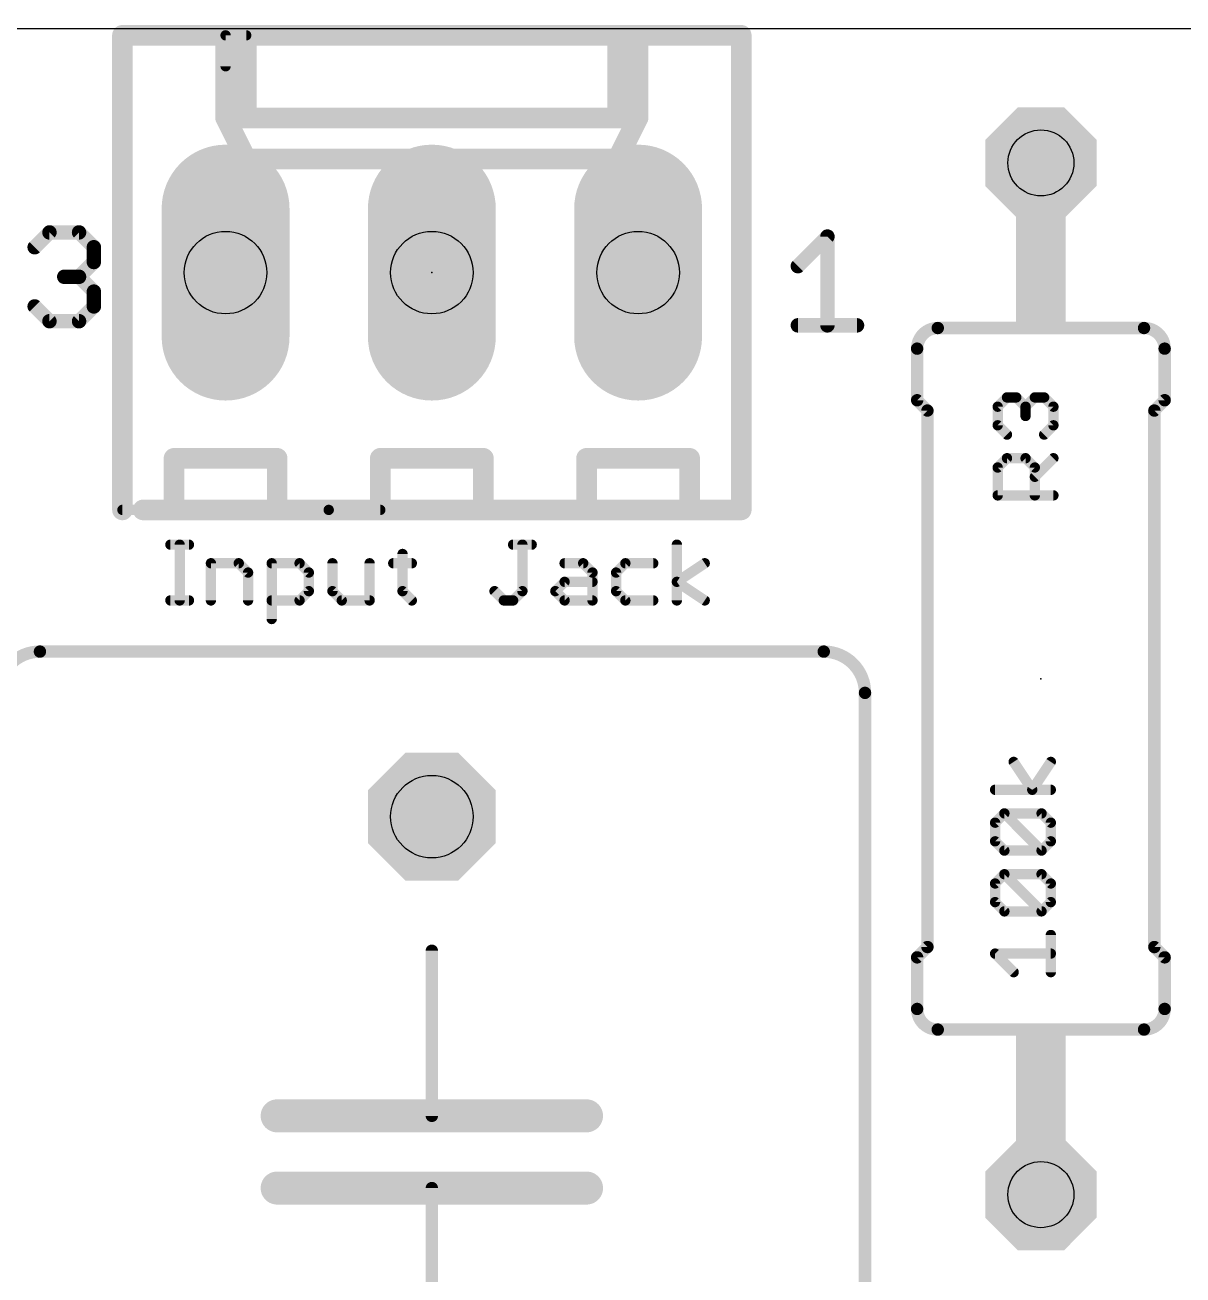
# Model space of a CAD drawing. Extents: x 0 to 135, y -25 to 72.
# Drawn here: x 32.99 to 47.25, y 30.66 to 46.05 of the extents above; entities that cross this region are included whole.
import ezdxf

# ---------------------------------------------------------------- set-up
doc = ezdxf.new("R2010")
doc.units = 0
for name, color, linetype in [('17', 82, 'CONTINUOUS'), ('20', 7, 'CONTINUOUS'), ('21', 253, 'CONTINUOUS'), ('23', 7, 'CONTINUOUS'), ('25', 253, 'CONTINUOUS'), ('27', 253, 'CONTINUOUS'), ('29', 253, 'CONTINUOUS'), ('44', 253, 'CONTINUOUS'), ('51', 253, 'CONTINUOUS')]:
    doc.layers.add(name, color=color, linetype=linetype)

# ---------------------------------------------------------------- blocks, each defined once
blk = doc.blocks.new('OCTAGONP')
at = {"const_width": 0.5}
blk.add_lwpolyline([(-0.25, -0.1036), (-0.25, 0.1036), (-0.1036, 0.25), (0.1036, 0.25), (0.25, 0.1036), (0.25, -0.1036), (0.1036, -0.25), (-0.1036, -0.25), (-0.25, -0.1036), (-0.25, 0.1036)], dxfattribs=at)
blk = doc.blocks.new('RECT')
blk.add_solid([(-0.5, -0.5), (0.5, -0.5), (-0.5, 0.5), (0.5, 0.5)])
blk = doc.blocks.new('LONGP100')
at = {"const_width": 1}
blk.add_lwpolyline([(-0.5, 0), (0.5, 0)], dxfattribs=at)
at = {"const_width": 0.5}
for points in [[(-0.5, 0.25, 1), (-0.5, -0.25)], [(0.5, -0.25, 1), (0.5, 0.25)]]:
    blk.add_lwpolyline(points, format="xyb", dxfattribs=at)

msp = doc.modelspace()

# ---------------------------------------------------------------- linework, layer by layer
at = {"layer": '20'}
msp.add_line((107.5, 46), (0, 46), dxfattribs=at)
at = {"layer": '21'}
for points, const_width in [([(34.19, 43), (34.19, 45.921)], 0.254), ([(34.19, 45.921), (35.46, 45.921)], 0.254), ([(35.46, 45.921), (36.73, 45.921)], 0.254), ([(35.46, 44.905), (35.46, 45.921)], 0.254), ([(35.714, 45.921), (35.714, 44.905)], 0.254), ([(41.81, 45.921), (36.73, 45.921)], 0.254), ([(40.286, 45.921), (40.286, 44.905)], 0.254), ([(40.54, 44.905), (40.54, 45.921)], 0.254), ([(41.81, 43), (41.81, 45.921)], 0.254), ([(35.46, 45.54), (35.46, 45.921)], 0.127), ([(35.714, 45.921), (35.46, 45.921)], 0.127), ([(35.46, 44.905), (35.714, 44.905)], 0.254), ([(35.46, 44.905), (35.714, 44.397)], 0.254), ([(35.714, 44.905), (40.286, 44.905)], 0.254), ([(40.286, 44.905), (40.54, 44.905)], 0.254), ([(40.286, 44.397), (40.54, 44.905)], 0.254), ([(35.714, 44.397), (40.286, 44.397)], 0.254), ([(33.109, 43.3125), (33.2912, 43.4947)], 0.1778), ([(33.2912, 43.4947), (33.6556, 43.4947)], 0.1778), ([(33.6556, 43.4947), (33.8378, 43.3125)], 0.1778), ([(33.8378, 43.3125), (33.8378, 43.1304)], 0.1778), ([(42.507, 43.0796), (42.8714, 43.4439)], 0.1778), ([(42.8714, 43.4439), (42.8714, 42.3508)], 0.1778), ([(33.8378, 43.1304), (33.6556, 42.9482)], 0.1778), ([(34.19, 43), (34.19, 40.079)], 0.254), ([(41.81, 43), (41.81, 40.079)], 0.254), ([(33.6556, 42.9482), (33.4734, 42.9482)], 0.1778), ([(33.6556, 42.9482), (33.8378, 42.766)], 0.1778), ([(33.8378, 42.766), (33.8378, 42.5838)], 0.1778), ([(33.2912, 42.4016), (33.109, 42.5838)], 0.1778), ([(33.8378, 42.5838), (33.6556, 42.4016)], 0.1778), ([(33.6556, 42.4016), (33.2912, 42.4016)], 0.1778), ([(42.507, 42.3508), (43.2358, 42.3508)], 0.1778), ([(44.23, 42.318), (46.77, 42.318)], 0.1524), ([(43.976, 42.064), (43.976, 41.429)], 0.1524), ([(47.024, 42.064), (47.024, 41.429)], 0.1524), ([(44.103, 41.302), (43.976, 41.429)], 0.1524), ([(46.897, 41.302), (47.024, 41.429)], 0.1524), ([(44.103, 34.698), (44.103, 41.302)], 0.1524), ([(46.897, 34.698), (46.897, 41.302)], 0.1524), ([(34.825, 40.079), (34.825, 40.714)], 0.254), ([(34.825, 40.714), (36.095, 40.714)], 0.254), ([(36.095, 40.714), (36.095, 40.079)], 0.254), ([(37.365, 40.079), (37.365, 40.714)], 0.254), ([(37.365, 40.714), (38.635, 40.714)], 0.254), ([(38.635, 40.714), (38.635, 40.079)], 0.254), ([(39.905, 40.079), (39.905, 40.714)], 0.254), ([(39.905, 40.714), (41.175, 40.714)], 0.254), ([(41.175, 40.714), (41.175, 40.079)], 0.254), ([(34.444, 40.079), (34.825, 40.079)], 0.254), ([(36.095, 40.079), (34.825, 40.079)], 0.254), ([(36.095, 40.079), (37.365, 40.079)], 0.254), ([(38.635, 40.079), (37.365, 40.079)], 0.254), ([(38.635, 40.079), (39.905, 40.079)], 0.254), ([(41.175, 40.079), (39.905, 40.079)], 0.254), ([(41.175, 40.079), (41.81, 40.079)], 0.254), ([(34.19, 40.079), (36.73, 40.079)], 0.127), ([(37.365, 40.079), (36.73, 40.079)], 0.127), ([(33.174, 38.335), (42.826, 38.335)], 0.1524), ([(43.334, 37.827), (43.334, 12.173)], 0.1524), ([(38, 34.652), (38, 32.62)], 0.1524), ([(44.103, 34.698), (43.976, 34.571)], 0.1524), ([(43.976, 33.936), (43.976, 34.571)], 0.1524), ([(46.897, 34.698), (47.024, 34.571)], 0.1524), ([(47.024, 33.936), (47.024, 34.571)], 0.1524), ([(44.23, 33.682), (46.77, 33.682)], 0.1524), ([(38, 32.62), (36.095, 32.62)], 0.4064), ([(39.905, 32.62), (38, 32.62)], 0.4064), ([(38, 31.731), (36.095, 31.731)], 0.4064), ([(39.905, 31.731), (38, 31.731)], 0.4064), ([(38, 31.731), (38, 15.348)], 0.1524)]:
    msp.add_lwpolyline(points, dxfattribs=dict(at, const_width=const_width))
for points, const_width in [([(34.2535, 45.921, 1), (34.1265, 45.921)], 0.127), ([(34.19, 45.9845, 1), (34.19, 45.8575)], 0.127), ([(35.46, 45.9845, 1), (35.46, 45.8575)], 0.127), ([(35.5235, 45.921, 1), (35.3965, 45.921)], 0.127), ([(35.46, 45.8575, 1), (35.46, 45.9845)], 0.127), ([(35.7775, 45.921, 1), (35.6505, 45.921)], 0.127), ([(36.73, 45.9845, 1), (36.73, 45.8575)], 0.127), ([(36.73, 45.8575, 1), (36.73, 45.9845)], 0.127), ([(40.3495, 45.921, 1), (40.2225, 45.921)], 0.127), ([(40.6035, 45.921, 1), (40.4765, 45.921)], 0.127), ([(41.8735, 45.921, 1), (41.7465, 45.921)], 0.127), ([(41.81, 45.8575, 1), (41.81, 45.9845)], 0.127), ([(35.4918, 45.921, 1), (35.4282, 45.921)], 0.0635), ([(35.46, 45.9528, 1), (35.46, 45.8892)], 0.0635), ([(35.714, 45.8892, 1), (35.714, 45.9528)], 0.0635), ([(35.4282, 45.54, 1), (35.4918, 45.54)], 0.0635), ([(35.46, 44.9685, 1), (35.46, 44.8415)], 0.127), ([(35.5168, 44.9334, 1), (35.4032, 44.8766)], 0.127), ([(35.3965, 44.905, 1), (35.5235, 44.905)], 0.127), ([(35.714, 44.9685, 1), (35.714, 44.8415)], 0.127), ([(35.6505, 44.905, 1), (35.7775, 44.905)], 0.127), ([(35.714, 44.8415, 1), (35.714, 44.9685)], 0.127), ([(40.286, 44.9685, 1), (40.286, 44.8415)], 0.127), ([(40.2225, 44.905, 1), (40.3495, 44.905)], 0.127), ([(40.286, 44.8415, 1), (40.286, 44.9685)], 0.127), ([(40.4765, 44.905, 1), (40.6035, 44.905)], 0.127), ([(40.5968, 44.8766, 1), (40.4832, 44.9334)], 0.127), ([(40.54, 44.8415, 1), (40.54, 44.9685)], 0.127), ([(35.714, 44.4605, 1), (35.714, 44.3335)], 0.127), ([(35.6572, 44.3686, 1), (35.7708, 44.4254)], 0.127), ([(40.2292, 44.4254, 1), (40.3428, 44.3686)], 0.127), ([(40.286, 44.3335, 1), (40.286, 44.4605)], 0.127), ([(33.2912, 43.5392, 1), (33.2912, 43.4503)], 0.0889), ([(33.3226, 43.4633, 1), (33.2598, 43.5262)], 0.0889), ([(33.687, 43.5262, 1), (33.6241, 43.4633)], 0.0889), ([(33.6556, 43.4503, 1), (33.6556, 43.5392)], 0.0889), ([(33.8822, 43.3125, 1), (33.7933, 43.3125)], 0.0889), ([(42.9158, 43.4439, 1), (42.8269, 43.4439)], 0.0889), ([(42.9028, 43.4125, 1), (42.8399, 43.4754)], 0.0889), ([(33.0776, 43.344, 1), (33.1404, 43.2811)], 0.0889), ([(33.8063, 43.2811, 1), (33.8692, 43.344)], 0.0889), ([(33.7933, 43.1304, 1), (33.8822, 43.1304)], 0.0889), ([(33.8692, 43.0989, 1), (33.8063, 43.1618)], 0.0889), ([(34.2535, 43, 1), (34.1265, 43)], 0.127), ([(41.8735, 43, 1), (41.7465, 43)], 0.127), ([(42.4756, 43.111, 1), (42.5384, 43.0481)], 0.0889), ([(33.4734, 42.9926, 1), (33.4734, 42.9037)], 0.0889), ([(33.687, 42.9796, 1), (33.6241, 42.9167)], 0.0889), ([(33.6241, 42.9796, 1), (33.687, 42.9167)], 0.0889), ([(33.6556, 42.9037, 1), (33.6556, 42.9926)], 0.0889), ([(34.1265, 43, 1), (34.2535, 43)], 0.127), ([(41.7465, 43, 1), (41.8735, 43)], 0.127), ([(33.8822, 42.766, 1), (33.7933, 42.766)], 0.0889), ([(33.8063, 42.7345, 1), (33.8692, 42.7974)], 0.0889), ([(33.1404, 42.6152, 1), (33.0776, 42.5524)], 0.0889), ([(33.7933, 42.5838, 1), (33.8822, 42.5838)], 0.0889), ([(33.8692, 42.5524, 1), (33.8063, 42.6152)], 0.0889), ([(33.2912, 42.446, 1), (33.2912, 42.3572)], 0.0889), ([(33.2598, 42.3702, 1), (33.3226, 42.433)], 0.0889), ([(33.6241, 42.433, 1), (33.687, 42.3702)], 0.0889), ([(33.6556, 42.3572, 1), (33.6556, 42.446)], 0.0889), ([(42.507, 42.3952, 1), (42.507, 42.3064)], 0.0889), ([(42.8269, 42.3508, 1), (42.9158, 42.3508)], 0.0889), ([(43.2358, 42.3064, 1), (43.2358, 42.3952)], 0.0889), ([(44.23, 42.318, 0.4142), (43.976, 42.064)], 0.1524), ([(44.23, 42.3561, 1), (44.23, 42.2799)], 0.0762), ([(44.23, 42.2799, 1), (44.23, 42.3561)], 0.0762), ([(47.024, 42.064, 0.4142), (46.77, 42.318)], 0.1524), ([(46.77, 42.3561, 1), (46.77, 42.2799)], 0.0762), ([(46.77, 42.2799, 1), (46.77, 42.3561)], 0.0762), ([(44.0141, 42.064, 1), (43.9379, 42.064)], 0.0762), ([(43.9379, 42.064, 1), (44.0141, 42.064)], 0.0762), ([(47.0621, 42.064, 1), (46.9859, 42.064)], 0.0762), ([(46.9859, 42.064, 1), (47.0621, 42.064)], 0.0762), ([(43.9379, 41.429, 1), (44.0141, 41.429)], 0.0762), ([(44.0029, 41.4559, 1), (43.9491, 41.4021)], 0.0762), ([(46.9859, 41.429, 1), (47.0621, 41.429)], 0.0762), ([(47.0509, 41.4021, 1), (46.9971, 41.4559)], 0.0762), ([(44.1411, 41.302, 1), (44.0649, 41.302)], 0.0762), ([(44.0761, 41.2751, 1), (44.1299, 41.3289)], 0.0762), ([(46.9351, 41.302, 1), (46.8589, 41.302)], 0.0762), ([(46.8701, 41.3289, 1), (46.9239, 41.2751)], 0.0762), ([(34.8885, 40.714, 1), (34.7615, 40.714)], 0.127), ([(34.825, 40.7775, 1), (34.825, 40.6505)], 0.127), ([(36.1585, 40.714, 1), (36.0315, 40.714)], 0.127), ([(36.095, 40.6505, 1), (36.095, 40.7775)], 0.127), ([(37.4285, 40.714, 1), (37.3015, 40.714)], 0.127), ([(37.365, 40.7775, 1), (37.365, 40.6505)], 0.127), ([(38.6985, 40.714, 1), (38.5715, 40.714)], 0.127), ([(38.635, 40.6505, 1), (38.635, 40.7775)], 0.127), ([(39.9685, 40.714, 1), (39.8415, 40.714)], 0.127), ([(39.905, 40.7775, 1), (39.905, 40.6505)], 0.127), ([(41.2385, 40.714, 1), (41.1115, 40.714)], 0.127), ([(41.175, 40.6505, 1), (41.175, 40.7775)], 0.127), ([(34.444, 40.1425, 1), (34.444, 40.0155)], 0.127), ([(34.825, 40.1425, 1), (34.825, 40.0155)], 0.127), ([(34.825, 40.0155, 1), (34.825, 40.1425)], 0.127), ([(36.095, 40.1425, 1), (36.095, 40.0155)], 0.127), ([(36.095, 40.0155, 1), (36.095, 40.1425)], 0.127), ([(37.365, 40.1425, 1), (37.365, 40.0155)], 0.127), ([(37.365, 40.0155, 1), (37.365, 40.1425)], 0.127), ([(38.635, 40.1425, 1), (38.635, 40.0155)], 0.127), ([(38.635, 40.0155, 1), (38.635, 40.1425)], 0.127), ([(39.905, 40.1425, 1), (39.905, 40.0155)], 0.127), ([(39.905, 40.0155, 1), (39.905, 40.1425)], 0.127), ([(41.175, 40.1425, 1), (41.175, 40.0155)], 0.127), ([(41.175, 40.0155, 1), (41.175, 40.1425)], 0.127), ([(41.81, 40.0155, 1), (41.81, 40.1425)], 0.127), ([(34.1265, 40.079, 1), (34.2535, 40.079)], 0.127), ([(34.19, 40.1108, 1), (34.19, 40.0472)], 0.0635), ([(34.7615, 40.079, 1), (34.8885, 40.079)], 0.127), ([(36.0315, 40.079, 1), (36.1585, 40.079)], 0.127), ([(36.73, 40.1108, 1), (36.73, 40.0472)], 0.0635), ([(36.73, 40.0472, 1), (36.73, 40.1108)], 0.0635), ([(37.3015, 40.079, 1), (37.4285, 40.079)], 0.127), ([(37.365, 40.0472, 1), (37.365, 40.1108)], 0.0635), ([(38.5715, 40.079, 1), (38.6985, 40.079)], 0.127), ([(39.8415, 40.079, 1), (39.9685, 40.079)], 0.127), ([(41.1115, 40.079, 1), (41.2385, 40.079)], 0.127), ([(41.7465, 40.079, 1), (41.8735, 40.079)], 0.127), ([(33.174, 38.335, 0.4142), (32.666, 37.827)], 0.1524), ([(33.174, 38.3731, 1), (33.174, 38.2969)], 0.0762), ([(33.174, 38.2969, 1), (33.174, 38.3731)], 0.0762), ([(43.334, 37.827, 0.4142), (42.826, 38.335)], 0.1524), ([(42.826, 38.3731, 1), (42.826, 38.2969)], 0.0762), ([(42.826, 38.2969, 1), (42.826, 38.3731)], 0.0762), ([(43.3721, 37.827, 1), (43.2959, 37.827)], 0.0762), ([(43.2959, 37.827, 1), (43.3721, 37.827)], 0.0762), ([(38.0381, 34.652, 1), (37.9619, 34.652)], 0.0762), ([(44.0141, 34.571, 1), (43.9379, 34.571)], 0.0762), ([(43.9491, 34.5979, 1), (44.0029, 34.5441)], 0.0762), ([(44.0649, 34.698, 1), (44.1411, 34.698)], 0.0762), ([(44.1299, 34.6711, 1), (44.0761, 34.7249)], 0.0762), ([(46.8589, 34.698, 1), (46.9351, 34.698)], 0.0762), ([(46.9239, 34.7249, 1), (46.8701, 34.6711)], 0.0762), ([(47.0621, 34.571, 1), (46.9859, 34.571)], 0.0762), ([(46.9971, 34.5441, 1), (47.0509, 34.5979)], 0.0762), ([(43.976, 33.936, 0.4142), (44.23, 33.682)], 0.1524), ([(44.0141, 33.936, 1), (43.9379, 33.936)], 0.0762), ([(46.77, 33.682, 0.4142), (47.024, 33.936)], 0.1524), ([(47.0621, 33.936, 1), (46.9859, 33.936)], 0.0762), ([(43.9379, 33.936, 1), (44.0141, 33.936)], 0.0762), ([(46.9859, 33.936, 1), (47.0621, 33.936)], 0.0762), ([(44.23, 33.7201, 1), (44.23, 33.6439)], 0.0762), ([(44.23, 33.6439, 1), (44.23, 33.7201)], 0.0762), ([(46.77, 33.7201, 1), (46.77, 33.6439)], 0.0762), ([(46.77, 33.6439, 1), (46.77, 33.7201)], 0.0762), ([(36.095, 32.7216, 1), (36.095, 32.5184)], 0.2032), ([(38, 32.7216, 1), (38, 32.5184)], 0.2032), ([(38, 32.5184, 1), (38, 32.7216)], 0.2032), ([(39.905, 32.5184, 1), (39.905, 32.7216)], 0.2032), ([(37.9619, 32.62, 1), (38.0381, 32.62)], 0.0762), ([(36.095, 31.8326, 1), (36.095, 31.6294)], 0.2032), ([(38, 31.8326, 1), (38, 31.6294)], 0.2032), ([(38, 31.6294, 1), (38, 31.8326)], 0.2032), ([(39.905, 31.6294, 1), (39.905, 31.8326)], 0.2032), ([(38.0381, 31.731, 1), (37.9619, 31.731)], 0.0762)]:
    msp.add_lwpolyline(points, format="xyb", dxfattribs=dict(at, const_width=const_width))
at = {"layer": '23'}
for p in [(38, 43), (45.5, 38)]:
    msp.add_point(p, dxfattribs=at)
at = {"layer": '25', "const_width": 0.127}
for points in [[(44.9679, 41.3493), (45.0823, 41.4637)], [(44.9679, 41.1205), (44.9679, 41.3493)], [(45.0823, 41.4637), (45.1967, 41.4637)], [(45.1967, 41.4637), (45.3111, 41.3493)], [(45.3111, 41.3493), (45.4255, 41.4637)], [(45.3111, 41.3493), (45.3111, 41.2349)], [(45.4255, 41.4637), (45.5399, 41.4637)], [(45.5399, 41.4637), (45.6543, 41.3493)], [(45.6543, 41.3493), (45.6543, 41.1205)], [(45.0823, 41.0061), (44.9679, 41.1205)], [(45.6543, 41.1205), (45.5399, 41.0061)], [(44.9679, 40.6009), (45.0823, 40.7153)], [(45.0823, 40.7153), (45.3111, 40.7153)], [(45.3111, 40.7153), (45.4255, 40.6009)], [(45.4255, 40.4865), (45.6543, 40.7153)], [(44.9679, 40.2577), (44.9679, 40.6009)], [(45.4255, 40.6009), (45.4255, 40.2577)], [(45.6543, 40.2577), (44.9679, 40.2577)]]:
    msp.add_lwpolyline(points, dxfattribs=at)
at = {"layer": '25', "const_width": 0.0635}
for points in [[(44.9997, 41.3493, 1), (44.9362, 41.3493)], [(44.9455, 41.3717, 1), (44.9904, 41.3268)], [(45.0823, 41.4954, 1), (45.0823, 41.4319)], [(45.1048, 41.4412, 1), (45.0599, 41.4861)], [(45.2192, 41.4861, 1), (45.1743, 41.4412)], [(45.1967, 41.4319, 1), (45.1967, 41.4954)], [(45.3429, 41.3493, 1), (45.2794, 41.3493)], [(45.2887, 41.3717, 1), (45.3336, 41.3268)], [(45.2887, 41.3268, 1), (45.3336, 41.3717)], [(45.4255, 41.4954, 1), (45.4255, 41.4319)], [(45.448, 41.4412, 1), (45.4031, 41.4861)], [(45.5624, 41.4861, 1), (45.5175, 41.4412)], [(45.5399, 41.4319, 1), (45.5399, 41.4954)], [(45.6861, 41.3493, 1), (45.6225, 41.3493)], [(45.6318, 41.3268, 1), (45.6768, 41.3717)], [(45.2794, 41.2349, 1), (45.3429, 41.2349)], [(44.9362, 41.1205, 1), (44.9997, 41.1205)], [(44.9904, 41.1429, 1), (44.9455, 41.098)], [(45.6225, 41.1205, 1), (45.6861, 41.1205)], [(45.6768, 41.098, 1), (45.6318, 41.1429)], [(45.0599, 40.9836, 1), (45.1048, 41.0285)], [(45.5175, 41.0285, 1), (45.5624, 40.9836)], [(45.0823, 40.747, 1), (45.0823, 40.6835)], [(45.1048, 40.6928, 1), (45.0599, 40.7377)], [(45.3336, 40.7377, 1), (45.2887, 40.6928)], [(45.3111, 40.6835, 1), (45.3111, 40.747)], [(45.6768, 40.6928, 1), (45.6318, 40.7377)], [(44.9997, 40.6009, 1), (44.9362, 40.6009)], [(44.9455, 40.6233, 1), (44.9904, 40.5784)], [(45.4573, 40.6009, 1), (45.3938, 40.6009)], [(45.4031, 40.5784, 1), (45.448, 40.6233)], [(45.4031, 40.5089, 1), (45.448, 40.464)], [(44.9679, 40.2894, 1), (44.9679, 40.2259)], [(45.6543, 40.2259, 1), (45.6543, 40.2894)], [(44.9362, 40.2577, 1), (44.9997, 40.2577)], [(45.3938, 40.2577, 1), (45.4573, 40.2577)]]:
    msp.add_lwpolyline(points, format="xyb", dxfattribs=at)
at = {"layer": '27', "const_width": 0.127}
for points in [[(34.7804, 39.651), (35.0092, 39.651)], [(34.8948, 38.9646), (34.8948, 39.651)], [(39.0007, 39.651), (39.2295, 39.651)], [(39.1151, 39.079), (39.1151, 39.651)], [(41.0172, 38.9646), (41.0172, 39.651)], [(37.639, 39.5366), (37.639, 39.079)], [(35.2793, 38.9646), (35.2793, 39.4222)], [(35.2793, 39.4222), (35.6225, 39.4222)], [(35.6225, 39.4222), (35.7369, 39.3078)], [(36.0278, 38.7358), (36.0278, 39.4222)], [(36.0278, 39.4222), (36.371, 39.4222)], [(36.371, 39.4222), (36.4854, 39.3078)], [(36.7762, 39.4222), (36.7762, 39.079)], [(37.2338, 38.9646), (37.2338, 39.4222)], [(37.5246, 39.4222), (37.7534, 39.4222)], [(39.6348, 39.4222), (39.8636, 39.4222)], [(39.8636, 39.4222), (39.978, 39.3078)], [(40.3832, 39.4222), (40.2688, 39.3078)], [(40.7264, 39.4222), (40.3832, 39.4222)], [(41.0172, 39.1934), (41.3604, 39.4222)], [(35.7369, 39.3078), (35.7369, 38.9646)], [(36.4854, 39.3078), (36.4854, 39.079)], [(39.5204, 39.079), (39.6348, 39.1934)], [(39.6348, 39.1934), (39.978, 39.1934)], [(39.978, 39.3078), (39.978, 38.9646)], [(40.2688, 39.3078), (40.2688, 39.079)], [(41.3604, 38.9646), (41.0172, 39.1934)], [(36.4854, 39.079), (36.371, 38.9646)], [(36.7762, 39.079), (36.8906, 38.9646)], [(37.639, 39.079), (37.7534, 38.9646)], [(38.772, 39.079), (38.8863, 38.9646)], [(39.0007, 38.9646), (39.1151, 39.079)], [(39.6348, 38.9646), (39.5204, 39.079)], [(40.2688, 39.079), (40.3832, 38.9646)], [(34.7804, 38.9646), (35.0092, 38.9646)], [(36.371, 38.9646), (36.0278, 38.9646)], [(36.8906, 38.9646), (37.2338, 38.9646)], [(38.8863, 38.9646), (39.0007, 38.9646)], [(39.978, 38.9646), (39.6348, 38.9646)], [(40.3832, 38.9646), (40.7264, 38.9646)], [(45.3935, 36.6337), (45.1647, 36.9769)], [(45.6223, 36.9769), (45.3935, 36.6337)], [(45.6223, 36.6337), (44.9359, 36.6337)], [(44.9359, 36.2285), (45.0503, 36.3429)], [(45.0503, 36.3429), (45.5079, 36.3429)], [(45.5079, 35.8853), (45.0503, 36.3429)], [(45.5079, 36.3429), (45.6223, 36.2285)], [(44.9359, 35.9997), (44.9359, 36.2285)], [(45.6223, 36.2285), (45.6223, 35.9997)], [(45.0503, 35.8853), (44.9359, 35.9997)], [(45.6223, 35.9997), (45.5079, 35.8853)], [(45.5079, 35.8853), (45.0503, 35.8853)], [(44.9359, 35.4801), (45.0503, 35.5945)], [(45.0503, 35.5945), (45.5079, 35.5945)], [(45.5079, 35.1369), (45.0503, 35.5945)], [(45.5079, 35.5945), (45.6223, 35.4801)], [(44.9359, 35.2513), (44.9359, 35.4801)], [(45.6223, 35.4801), (45.6223, 35.2513)], [(45.0503, 35.1369), (44.9359, 35.2513)], [(45.6223, 35.2513), (45.5079, 35.1369)], [(45.5079, 35.1369), (45.0503, 35.1369)], [(45.6223, 34.3885), (45.6223, 34.8461)], [(45.1647, 34.3885), (44.9359, 34.6173)], [(44.9359, 34.6173), (45.6223, 34.6173)]]:
    msp.add_lwpolyline(points, dxfattribs=at)
at = {"layer": '27', "const_width": 0.0635}
for points in [[(34.7804, 39.6827, 1), (34.7804, 39.6192)], [(34.9265, 39.651, 1), (34.863, 39.651)], [(35.0092, 39.6192, 1), (35.0092, 39.6827)], [(39.0007, 39.6827, 1), (39.0007, 39.6192)], [(39.1469, 39.651, 1), (39.0834, 39.651)], [(39.2295, 39.6192, 1), (39.2295, 39.6827)], [(41.0489, 39.651, 1), (40.9854, 39.651)], [(37.6707, 39.5366, 1), (37.6072, 39.5366)], [(35.3111, 39.4222, 1), (35.2476, 39.4222)], [(35.2793, 39.4539, 1), (35.2793, 39.3904)], [(35.645, 39.4446, 1), (35.6001, 39.3997)], [(35.6225, 39.3904, 1), (35.6225, 39.4539)], [(36.0595, 39.4222, 1), (35.996, 39.4222)], [(36.0278, 39.4539, 1), (36.0278, 39.3904)], [(36.3934, 39.4446, 1), (36.3485, 39.3997)], [(36.371, 39.3904, 1), (36.371, 39.4539)], [(36.8079, 39.4222, 1), (36.7444, 39.4222)], [(37.2655, 39.4222, 1), (37.202, 39.4222)], [(37.5246, 39.4539, 1), (37.5246, 39.3904)], [(37.7534, 39.3904, 1), (37.7534, 39.4539)], [(39.6348, 39.4539, 1), (39.6348, 39.3904)], [(39.886, 39.4446, 1), (39.8411, 39.3997)], [(39.8636, 39.3904, 1), (39.8636, 39.4539)], [(40.3832, 39.4539, 1), (40.3832, 39.3904)], [(40.4056, 39.3997, 1), (40.3607, 39.4446)], [(40.7264, 39.3904, 1), (40.7264, 39.4539)], [(41.378, 39.3958, 1), (41.3428, 39.4486)], [(35.7687, 39.3078, 1), (35.7052, 39.3078)], [(35.7145, 39.2853, 1), (35.7594, 39.3302)], [(36.5171, 39.3078, 1), (36.4536, 39.3078)], [(36.4629, 39.2853, 1), (36.5078, 39.3302)], [(39.6348, 39.2251, 1), (39.6348, 39.1616)], [(39.6572, 39.1709, 1), (39.6123, 39.2158)], [(40.0097, 39.3078, 1), (39.9462, 39.3078)], [(39.9555, 39.2853, 1), (40.0004, 39.3302)], [(39.978, 39.1616, 1), (39.978, 39.2251)], [(40.3005, 39.3078, 1), (40.237, 39.3078)], [(40.2463, 39.3302, 1), (40.2912, 39.2853)], [(41.0348, 39.2198, 1), (40.9996, 39.167)], [(40.9996, 39.2198, 1), (41.0348, 39.167)], [(36.4536, 39.079, 1), (36.5171, 39.079)], [(36.5078, 39.0565, 1), (36.4629, 39.1014)], [(36.7444, 39.079, 1), (36.8079, 39.079)], [(36.7986, 39.1014, 1), (36.7537, 39.0565)], [(37.6072, 39.079, 1), (37.6707, 39.079)], [(37.6614, 39.1014, 1), (37.6165, 39.0565)], [(38.7944, 39.1014, 1), (38.7495, 39.0565)], [(39.0834, 39.079, 1), (39.1469, 39.079)], [(39.1376, 39.0565, 1), (39.0927, 39.1014)], [(39.5428, 39.1014, 1), (39.4979, 39.0565)], [(39.4979, 39.1014, 1), (39.5428, 39.0565)], [(40.237, 39.079, 1), (40.3005, 39.079)], [(40.2912, 39.1014, 1), (40.2463, 39.0565)], [(34.7804, 38.9964, 1), (34.7804, 38.9329)], [(34.863, 38.9646, 1), (34.9265, 38.9646)], [(35.0092, 38.9329, 1), (35.0092, 38.9964)], [(35.2476, 38.9646, 1), (35.3111, 38.9646)], [(35.7052, 38.9646, 1), (35.7687, 38.9646)], [(36.0278, 38.9964, 1), (36.0278, 38.9329)], [(36.3485, 38.9871, 1), (36.3934, 38.9421)], [(36.371, 38.9329, 1), (36.371, 38.9964)], [(36.8906, 38.9964, 1), (36.8906, 38.9329)], [(36.8681, 38.9421, 1), (36.913, 38.9871)], [(37.202, 38.9646, 1), (37.2655, 38.9646)], [(37.2338, 38.9329, 1), (37.2338, 38.9964)], [(37.7309, 38.9421, 1), (37.7758, 38.9871)], [(38.8863, 38.9964, 1), (38.8863, 38.9329)], [(38.8639, 38.9421, 1), (38.9088, 38.9871)], [(38.9783, 38.9871, 1), (39.0232, 38.9421)], [(39.0007, 38.9329, 1), (39.0007, 38.9964)], [(39.6348, 38.9964, 1), (39.6348, 38.9329)], [(39.6123, 38.9421, 1), (39.6572, 38.9871)], [(39.9462, 38.9646, 1), (40.0097, 38.9646)], [(39.978, 38.9329, 1), (39.978, 38.9964)], [(40.3832, 38.9964, 1), (40.3832, 38.9329)], [(40.3607, 38.9421, 1), (40.4056, 38.9871)], [(40.7264, 38.9329, 1), (40.7264, 38.9964)], [(40.9854, 38.9646, 1), (41.0489, 38.9646)], [(41.3428, 38.9382, 1), (41.378, 38.991)], [(35.996, 38.7358, 1), (36.0595, 38.7358)], [(45.1911, 36.9945, 1), (45.1383, 36.9593)], [(45.6487, 36.9593, 1), (45.5959, 36.9945)], [(44.9359, 36.6655, 1), (44.9359, 36.602)], [(45.3671, 36.6514, 1), (45.4199, 36.6161)], [(45.3671, 36.6161, 1), (45.4199, 36.6514)], [(45.6223, 36.602, 1), (45.6223, 36.6655)], [(45.0503, 36.3747, 1), (45.0503, 36.3112)], [(45.0728, 36.3654, 1), (45.0279, 36.3205)], [(45.0728, 36.3205, 1), (45.0279, 36.3654)], [(45.5304, 36.3654, 1), (45.4855, 36.3205)], [(45.5079, 36.3112, 1), (45.5079, 36.3747)], [(44.9677, 36.2285, 1), (44.9042, 36.2285)], [(44.9135, 36.251, 1), (44.9584, 36.2061)], [(45.6541, 36.2285, 1), (45.5906, 36.2285)], [(45.5998, 36.2061, 1), (45.6448, 36.251)], [(44.9584, 36.0222, 1), (44.9135, 35.9773)], [(44.9042, 35.9997, 1), (44.9677, 35.9997)], [(45.5906, 35.9997, 1), (45.6541, 35.9997)], [(45.6448, 35.9773, 1), (45.5998, 36.0222)], [(45.0503, 35.9171, 1), (45.0503, 35.8536)], [(45.0279, 35.8629, 1), (45.0728, 35.9078)], [(45.4855, 35.9078, 1), (45.5304, 35.8629)], [(45.4855, 35.8629, 1), (45.5304, 35.9078)], [(45.5079, 35.8536, 1), (45.5079, 35.9171)], [(45.0503, 35.6263, 1), (45.0503, 35.5628)], [(45.0728, 35.617, 1), (45.0279, 35.5721)], [(45.0728, 35.5721, 1), (45.0279, 35.617)], [(45.5304, 35.617, 1), (45.4855, 35.5721)], [(45.5079, 35.5628, 1), (45.5079, 35.6263)], [(44.9677, 35.4801, 1), (44.9042, 35.4801)], [(44.9135, 35.5026, 1), (44.9584, 35.4577)], [(45.6541, 35.4801, 1), (45.5906, 35.4801)], [(45.5998, 35.4577, 1), (45.6448, 35.5026)], [(44.9584, 35.2738, 1), (44.9135, 35.2289)], [(44.9042, 35.2513, 1), (44.9677, 35.2513)], [(45.5906, 35.2513, 1), (45.6541, 35.2513)], [(45.6448, 35.2289, 1), (45.5998, 35.2738)], [(45.0503, 35.1687, 1), (45.0503, 35.1052)], [(45.0279, 35.1145, 1), (45.0728, 35.1594)], [(45.4855, 35.1594, 1), (45.5304, 35.1145)], [(45.4855, 35.1145, 1), (45.5304, 35.1594)], [(45.5079, 35.1052, 1), (45.5079, 35.1687)], [(45.6541, 34.8461, 1), (45.5906, 34.8461)], [(44.9359, 34.649, 1), (44.9359, 34.5855)], [(44.9584, 34.6397, 1), (44.9135, 34.5948)], [(45.6223, 34.5855, 1), (45.6223, 34.649)], [(45.1423, 34.366, 1), (45.1872, 34.411)], [(45.5906, 34.3885, 1), (45.6541, 34.3885)]]:
    msp.add_lwpolyline(points, format="xyb", dxfattribs=at)
at = {"layer": '44'}
for centre, radius in [((45.5, 44.35), 0.4064), ((35.46, 43), 0.508), ((38, 43), 0.508), ((40.54, 43), 0.508), ((38, 36.303), 0.508), ((45.5, 31.65), 0.4064)]:
    msp.add_circle(centre, radius, dxfattribs=at)
at = {"layer": '51', "const_width": 0.6096}
for points in [[(45.5, 44.35), (45.5, 43.08)], [(45.5, 31.65), (45.5, 32.92)]]:
    msp.add_lwpolyline(points, dxfattribs=at)
at = {"layer": '51', "const_width": 0.3048}
for points in [[(45.6524, 44.35, 1), (45.3476, 44.35)], [(45.3476, 43.08, 1), (45.6524, 43.08)], [(45.6524, 32.92, 1), (45.3476, 32.92)], [(45.3476, 31.65, 1), (45.6524, 31.65)]]:
    msp.add_lwpolyline(points, format="xyb", dxfattribs=at)

# ---------------------------------------------------------------- block references
at = {"layer": '17'}
for name, p, xscale, yscale, rotation in [('OCTAGONP', (45.5, 44.35), 1.2192, 1.2192, 270), ('LONGP100', (35.46, 43), 1.4224, 1.4224, 90), ('LONGP100', (38, 43), 1.4224, 1.4224, 90), ('LONGP100', (40.54, 43), 1.4224, 1.4224, 90), ('OCTAGONP', (38, 36.303), 1.4224, 1.4224, 270), ('OCTAGONP', (45.5, 31.65), 1.2192, 1.2192, 270)]:
    msp.add_blockref(name, p, dxfattribs=dict(at, xscale=xscale, yscale=yscale, rotation=rotation))
at = {"layer": '21', "xscale": 0.8636, "yscale": 0.6096, "rotation": 270}
for p in [(45.5, 42.7498), (45.5, 33.2502)]:
    msp.add_blockref('RECT', p, dxfattribs=at)
at = {"layer": '29'}
for name, p, xscale, yscale, rotation in [('OCTAGONP', (45.5, 44.35), 1.3716, 1.3716, 270), ('LONGP100', (35.46, 43), 1.5748, 1.5748, 90), ('LONGP100', (38, 43), 1.5748, 1.5748, 90), ('LONGP100', (40.54, 43), 1.5748, 1.5748, 90), ('OCTAGONP', (38, 36.303), 1.5748, 1.5748, 270), ('OCTAGONP', (45.5, 31.65), 1.3716, 1.3716, 270)]:
    msp.add_blockref(name, p, dxfattribs=dict(at, xscale=xscale, yscale=yscale, rotation=rotation))
at = {"layer": '51', "xscale": 0.508, "yscale": 0.508}
for p in [(35.46, 43), (38, 43), (40.54, 43)]:
    msp.add_blockref('RECT', p, dxfattribs=at)

doc.saveas('drawing.dxf')
